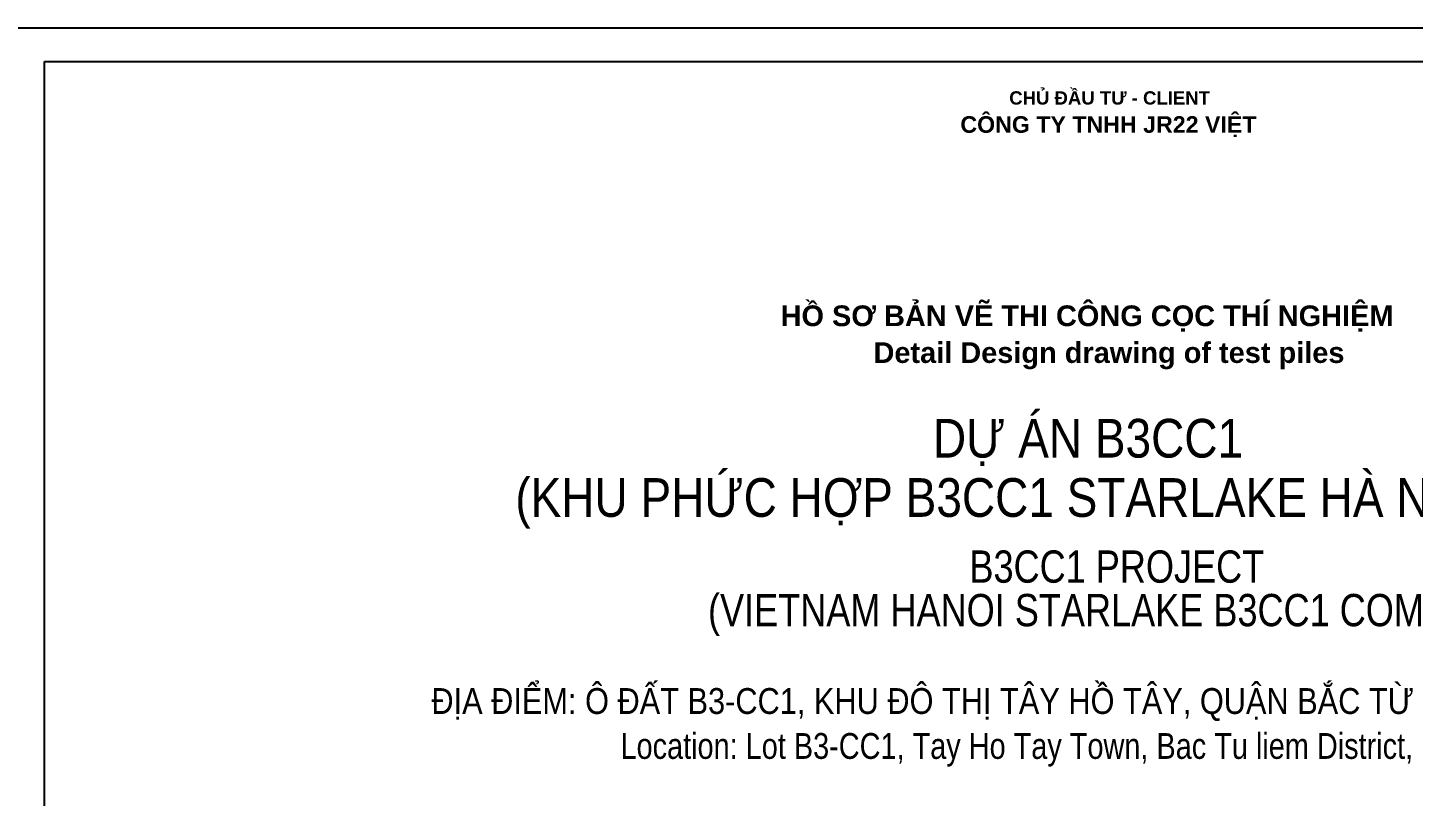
# Model space of a CAD drawing. Header units: millimetres. Extents: x 0 to 2525, y 0 to 595.
# Drawn here: x 848 to 1384, y 298 to 595 of the extents above; entities that cross this region are included whole.
import ezdxf
from ezdxf.enums import TextEntityAlignment as Align

# ---------------------------------------------------------------- set-up
doc = ezdxf.new("R2010")
doc.units = ezdxf.units.MM
doc.header["$MEASUREMENT"] = 0
doc.layers.get('0').update_dxf_attribs({"color": 8})
doc.layers.add('TABLE1', color=9, linetype='Continuous')
doc.styles.add('arial', font='arial.ttf')
doc.styles.add('Hrtext', font='arial.ttf', dxfattribs={"width": 0.8})
doc.styles.get("Standard").update_dxf_attribs({"font": 'arialbd.ttf'})
doc.styles.add('Title', font='arial.ttf', dxfattribs={"width": 0.85})

msp = doc.modelspace()

# ---------------------------------------------------------------- linework, layer by layer
msp.add_lwpolyline([(854.68, 582.11), (1670.22, 582.11), (1670.22, 13.05), (854.68, 13.05)], close=True)
at = {"layer": 'DEFPOINTS'}
msp.add_lwpolyline([(841.63, 595.16), (1683.27, 595.16), (1683.27, 0), (841.63, 0)], close=True, dxfattribs=at)

# ---------------------------------------------------------------- texts
at = {"layer": 'TABLE1'}
for s, height, p in [('CHỦ ĐẦU TƯ - CLIENT', 5.1364, (1266.9, 565.4)), ('CÔNG TY TNHH JR22 VIỆT', 6.4205, (1266.45, 554.47))]:
    msp.add_text(s, height=height, dxfattribs=at).set_placement(p, align=Align.CENTER)
msp.add_text('HỒ SƠ BẢN VẼ THI CÔNG CỌC THÍ NGHIỆM', height=8.0156, dxfattribs=at).set_placement((1258.17, 483.79), align=Align.MIDDLE)
at = {"layer": 'TABLE1', "color": 3}
msp.add_text('Detail Design drawing of test piles', height=8.0156, dxfattribs=at).set_placement((1357.8, 465.36), align=Align.RIGHT)
at = {"layer": 'TABLE1', "style": 'Title', "oblique": 360, "width": 0.85}
for s, p in [('DỰ ÁN B3CC1 ', (1323.51, 428.71)), ('(KHU PHỨC HỢP B3CC1 STARLAKE HÀ NỘI VIỆT NAM)', (1504.43, 405.77))]:
    msp.add_text(s, height=14.9891, dxfattribs=at).set_placement(p, align=Align.RIGHT)
at = {"layer": 'TABLE1', "style": 'Hrtext', "width": 0.8}
for s, p in [('B3CC1 PROJECT ', (1330.63, 380.27)), ('(VIETNAM HANOI STARLAKE B3CC1 COMPLEX)', (1428.93, 363.42))]:
    msp.add_text(s, height=12.5, dxfattribs=at).set_placement(p, align=Align.RIGHT)
at = {"layer": 'TABLE1', "style": 'Title', "oblique": 360, "width": 0.85}
msp.add_text('ĐỊA ĐIỂM: Ô ĐẤT B3-CC1, KHU ĐÔ THỊ TÂY HỒ TÂY, QUẬN BẮC TỪ LIÊM, HÀ NỘI, VIỆT NAM', height=10.0195, dxfattribs=at).set_placement((1265.28, 334.6), align=Align.MIDDLE)
at = {"layer": 'TABLE1', "style": 'arial', "width": 0.8}
msp.add_text('Location: Lot B3-CC1, Tay Ho Tay Town, Bac Tu liem District, Hanoi, Vietnam ', height=10, dxfattribs=at).set_placement((1272.29, 312.07), align=Align.CENTER)

doc.saveas('drawing.dxf')
